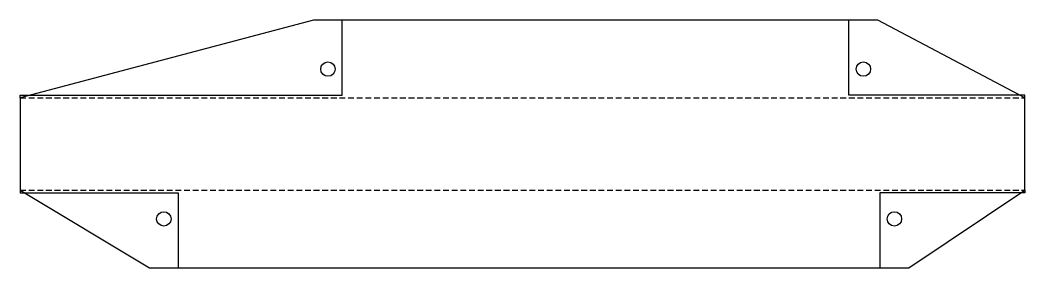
# Model space of a CAD drawing. Header units: inches. Extents: x 0 to 43.6, y 0 to 10.8.
import ezdxf

# ---------------------------------------------------------------- set-up
doc = ezdxf.new("R2010")
doc.units = ezdxf.units.IN
doc.linetypes.add('DASHED', pattern=[0.375, 0.25, -0.125])
for name, color, linetype in [('CONSTRUCTION', 2, 'DASHED'), ('CUT', 7, 'CONTINUOUS'), ('INNER_CUT', 1, 'CONTINUOUS'), ('REFERENCE', 8, 'CONTINUOUS')]:
    doc.layers.add(name, color=color, linetype=linetype)

msp = doc.modelspace()

# ---------------------------------------------------------------- linework, layer by layer
at = {"layer": 'CONSTRUCTION'}
for p, q in [((0, 7.375), (43.643039, 7.375)), ((0, 3.375), (43.643039, 3.375))]:
    msp.add_line(p, q, dxfattribs=at)
at = {"layer": 'CUT'}
msp.add_lwpolyline([(0, 3.375), (5.618, 0), (38.599, 0), (43.643039, 3.375), (43.643039, 7.375), (37.252, 10.75), (12.745, 10.75), (0, 7.375)], close=True, dxfattribs=at)
at = {"layer": 'INNER_CUT'}
for points in [[(0, 7.375), (0, 7.5), (13.995, 7.5), (13.995, 10.75)], [(43.643039, 7.375), (43.643039, 7.5), (36.002, 7.5), (36.002, 10.75)], [(0, 3.375), (0, 3.25), (6.868, 3.25), (6.868, 0)], [(43.643039, 3.375), (43.643039, 3.25), (37.349, 3.25), (37.349, 0)]]:
    msp.add_lwpolyline(points, dxfattribs=at)
at = {"layer": 'REFERENCE'}
for centre in [(13.37, 8.625), (36.627, 8.625), (6.243, 2.125), (37.974, 2.125)]:
    msp.add_circle(centre, 0.3125, dxfattribs=at)

doc.saveas('drawing.dxf')
